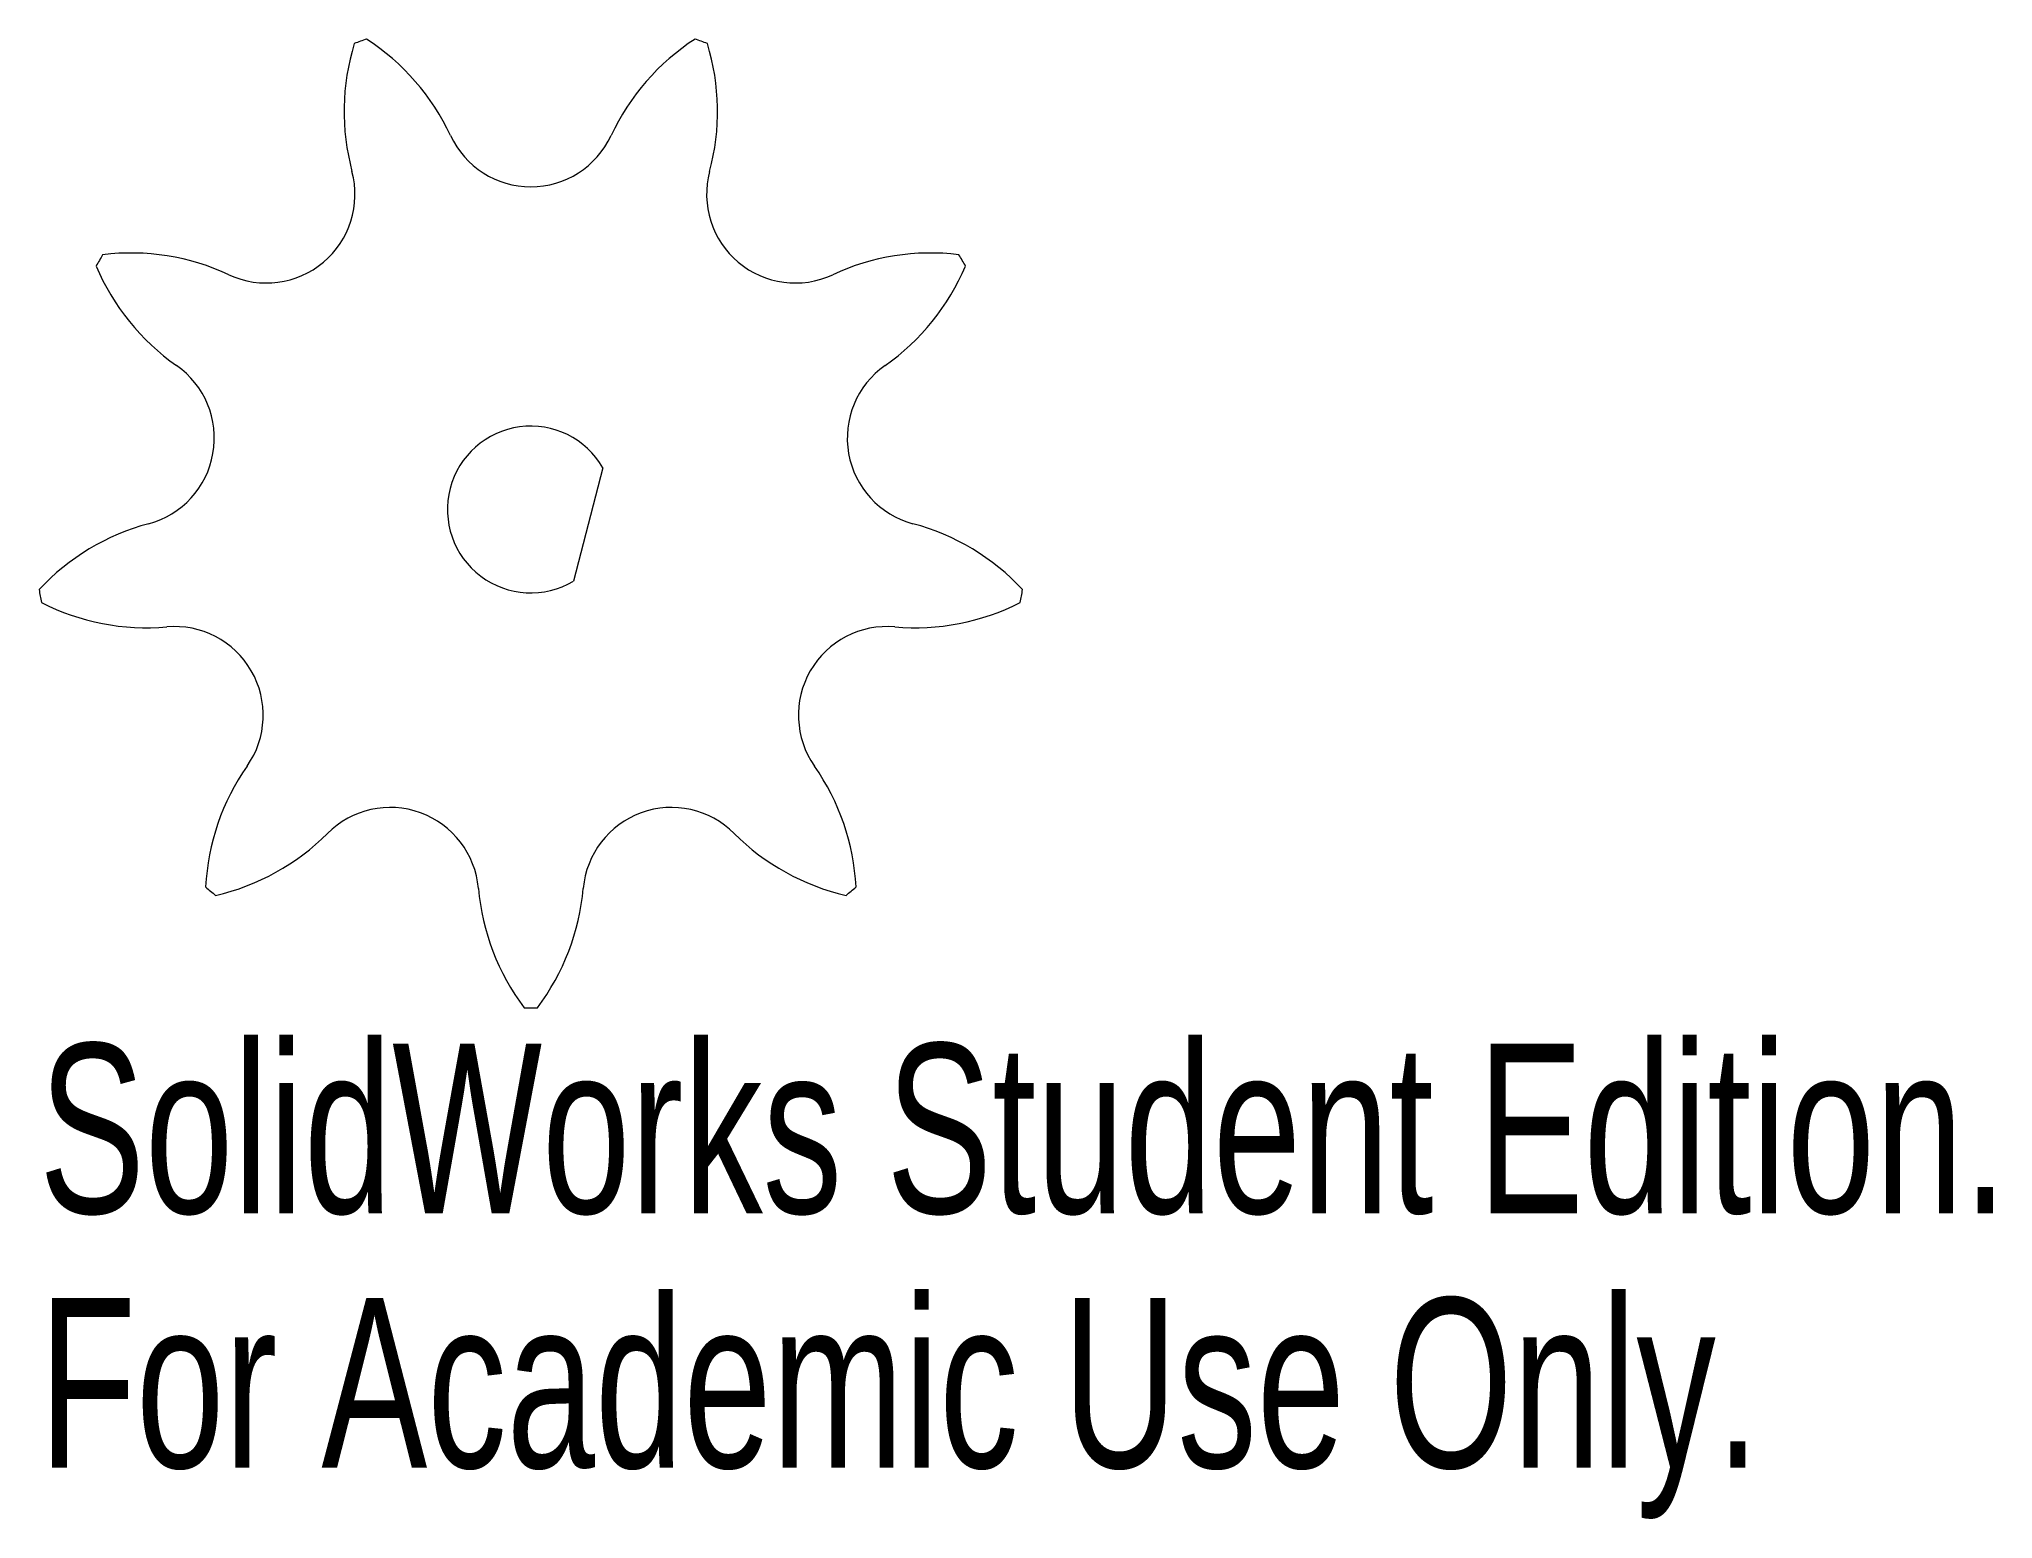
# Model space of a CAD drawing. Header units: millimetres. Extents: x -14 to 41.7, y -28.8 to 13.4.
import ezdxf

# ---------------------------------------------------------------- set-up
doc = ezdxf.new("R2010")
doc.units = ezdxf.units.MM
doc.styles.add('SLDTEXTSTYLE0', font='TXT', dxfattribs={"width": 0.7})

msp = doc.modelspace()

# ---------------------------------------------------------------- linework, layer by layer
at = {"color": 7, "linetype": 'Continuous', "lineweight": 15}
msp.add_line((2.056, 1.188), (1.212, -2.042), dxfattribs=at)
for centre, radius, start, end in [((0, 0), 14.195, 109.2479, 110.7521), ((-8.27, 7.864), 6.6, 25, 57.0425), ((8.27, 7.864), 6.6, 122.9575, 155), ((0, 0), 14.195, 69.2479, 70.7521), ((1.28, 11.34), 6.6, 162.9575, 195), ((-1.28, 11.34), 6.6, 345, 17.0425), ((0, 11.72), 2.525, 205, 335), ((-7.534, 8.978), 2.525, 245, 15), ((7.534, 8.978), 2.525, 165, 295), ((0, 0), 14.195, 149.2479, 150.7521), ((-11.39, 0.708), 6.6, 65, 97.0425), ((11.39, 0.708), 6.6, 82.9575, 115), ((0, 0), 14.195, 29.2479, 30.7521), ((-6.308, 9.51), 6.6, 202.9575, 235), ((6.308, 9.51), 6.6, 305, 337.0425), ((-11.542, 2.035), 2.525, 285, 55), ((11.542, 2.035), 2.525, 125, 255), ((0, 0), 2.375, 30.0267, 300.6969), ((-9.18, -6.779), 6.6, 105, 137.0425), ((9.18, -6.779), 6.6, 42.9575, 75), ((0, 0), 14.195, 189.2479, 190.7521), ((-10.945, 3.23), 6.6, 242.9575, 275), ((10.945, 3.23), 6.6, 265, 297.0425), ((0, 0), 14.195, 349.2479, 350.7521), ((-10.15, -5.86), 2.525, 325, 95), ((10.15, -5.86), 2.525, 85, 215), ((-2.675, -11.094), 6.6, 145, 177.0425), ((2.675, -11.094), 6.6, 2.9575, 35), ((-4.009, -11.013), 2.525, 5, 135), ((4.009, -11.013), 2.525, 45, 175), ((-10.461, -4.561), 6.6, 282.9575, 315), ((10.461, -4.561), 6.6, 225, 257.0425), ((0, 0), 14.195, 229.2479, 230.7521), ((5.082, -10.218), 6.6, 185, 217.0425), ((-5.082, -10.218), 6.6, 322.9575, 355), ((0, 0), 14.195, 309.2479, 310.7521), ((0, 0), 14.195, 269.2479, 270.7521)]:
    msp.add_arc(centre, radius, start, end, dxfattribs=at)

# ---------------------------------------------------------------- texts
at = {"color": 7, "linetype": 'Continuous', "char_height": 4.83362, "attachment_point": 1, "style": 'SLDTEXTSTYLE0'}
for s, insert in [('SolidWorks Student Edition.', (-14.011, -15.215)), ('For Academic Use Only.', (-14.011, -22.465))]:
    msp.add_mtext(s, dxfattribs=dict(at, insert=insert))

doc.saveas('drawing.dxf')
